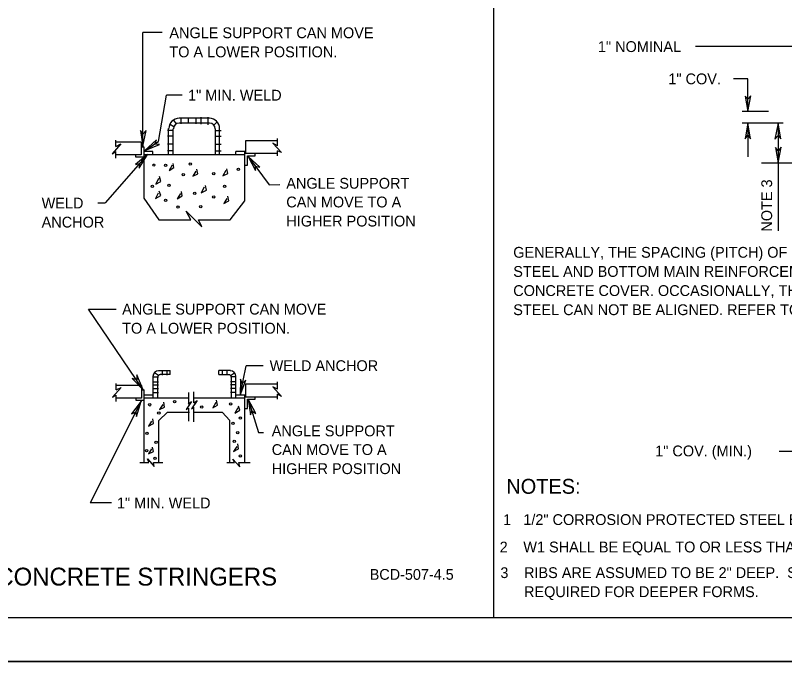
# Model space of a CAD drawing. Extents: x 528.16 to 531.11, y 154.42 to 156.25.
# Drawn here: x 528.916 to 529.644, y 154.42 to 155.031 of the extents above; entities that cross this region are included whole.
import ezdxf

# ---------------------------------------------------------------- set-up
doc = ezdxf.new("R2010")
doc.units = 0
for name, color, linetype in [('Default', 7, 'Continuous'), ('Level 1', 7, 'Continuous'), ('Level 3', 7, 'Continuous'), ('Level 41', 7, 'Continuous'), ('Level 7', 7, 'Continuous'), ('Level 8', 7, 'Continuous')]:
    doc.layers.add(name, color=color, linetype=linetype)

msp = doc.modelspace()

# ---------------------------------------------------------------- linework, layer by layer
at = {"layer": 'Default'}
for p in [(529.03543, 154.66629), (529.00722, 154.57016)]:
    msp.add_line(p, (528.9872, 154.57016), dxfattribs=at)
at = {"layer": 'Level 1'}
for p, q in [((529.36877, 154.46227), (529.36877, 155.41503)), ((529.03707, 154.90776), (529.03707, 155.01504)), ((529.05512, 155.01504), (529.03707, 155.01504)), ((529.05184, 154.91202), (529.05938, 154.95599)), ((529.07415, 154.95599), (529.05938, 154.95599)), ((529.07283, 154.93466), (529.07283, 154.92876)), ((529.08694, 154.93466), (529.08694, 154.92876)), ((529.09186, 154.93499), (529.09186, 154.92843)), ((529.09843, 154.93499), (529.09843, 154.92777)), ((529.06201, 154.92876), (529.06627, 154.92613)), ((529.06562, 154.93269), (529.06857, 154.92876)), ((529.07119, 154.93433), (529.09974, 154.93433)), ((529.07119, 154.92974), (529.09974, 154.92974)), ((529.07972, 154.93433), (529.07972, 154.92908)), ((529.10367, 154.92712), (529.10728, 154.93072)), ((529.06594, 154.92252), (529.06037, 154.92252)), ((529.06135, 154.89956), (529.06135, 154.92449)), ((529.06562, 154.89956), (529.06562, 154.92416)), ((529.10531, 154.92252), (529.11089, 154.92252)), ((529.10564, 154.89956), (529.10564, 154.92416)), ((529.10958, 154.89956), (529.10958, 154.92449)), ((529.01148, 154.90743), (529.01148, 154.91334)), ((529.06594, 154.91695), (529.06037, 154.91695)), ((529.10531, 154.91695), (529.11089, 154.91695)), ((529.13419, 154.91301), (529.16404, 154.91301)), ((529.13419, 154.90087), (529.13419, 154.91301)), ((529.16437, 154.90809), (529.16437, 154.91498)), ((529.03543, 154.91137), (529.01148, 154.91137)), ((529.03543, 154.91137), (529.03543, 154.89956)), ((529.03543, 154.9071), (529.03773, 154.9071)), ((529.03773, 154.9071), (529.03773, 154.85855)), ((529.03871, 154.90349), (529.05184, 154.91202)), ((529.06594, 154.9094), (529.06037, 154.9094)), ((529.10531, 154.9094), (529.11089, 154.9094)), ((529.04134, 154.89988), (529.00131, 154.85395)), ((529.01148, 154.89628), (529.01148, 154.90251)), ((529.03543, 154.89956), (529.01148, 154.89956)), ((529.03018, 154.89726), (529.03018, 154.89956)), ((529.04626, 154.90251), (529.03773, 154.90251)), ((529.13353, 154.89956), (529.03773, 154.89956)), ((529.04626, 154.89956), (529.04626, 154.90251)), ((529.06594, 154.90317), (529.06037, 154.90317)), ((529.10531, 154.90317), (529.11089, 154.90317)), ((529.125, 154.89956), (529.125, 154.90251)), ((529.13353, 154.90251), (529.125, 154.90251)), ((529.13353, 154.85592), (529.13353, 154.90251)), ((529.13353, 154.90087), (529.16404, 154.90087)), ((529.13583, 154.89857), (529.14304, 154.89857)), ((529.13583, 154.88971), (529.13583, 154.89857)), ((529.14304, 154.89857), (529.14304, 154.90087)), ((529.16437, 154.89857), (529.16437, 154.90317)), ((529.03773, 154.89726), (529.03018, 154.89726)), ((529.13648, 154.89792), (529.1565, 154.87101)), ((529.13353, 154.88971), (529.13583, 154.88971)), ((529.1565, 154.87101), (529.16634, 154.87134)), ((529.03773, 154.85855), (529.05217, 154.83788)), ((529.11942, 154.83788), (529.13353, 154.85592)), ((528.99442, 154.85395), (529.00131, 154.85395)), ((529.08235, 154.83788), (529.07776, 154.84608)), ((529.07776, 154.84608), (529.09285, 154.83132)), ((529.05217, 154.83788), (529.08235, 154.83788)), ((529.08957, 154.83788), (529.11942, 154.83788)), ((529.09285, 154.83132), (529.08957, 154.83788)), ((529.0374, 154.67712), (528.98556, 154.75356)), ((528.98556, 154.75356), (529.01181, 154.75356)), ((529.05184, 154.69549), (529.06266, 154.69549)), ((529.05512, 154.69549), (529.05512, 154.6909)), ((529.05971, 154.69516), (529.05971, 154.6909)), ((529.06266, 154.69155), (529.06266, 154.69549)), ((529.11975, 154.69549), (529.10892, 154.69549)), ((529.10892, 154.69155), (529.10892, 154.69549)), ((529.11188, 154.69516), (529.11188, 154.6909)), ((529.11647, 154.69549), (529.11647, 154.6909)), ((529.12894, 154.67219), (529.13451, 154.69975)), ((529.15059, 154.69975), (529.13451, 154.69975)), ((529.04626, 154.68926), (529.05184, 154.68926)), ((529.04659, 154.67088), (529.04659, 154.68991)), ((529.05184, 154.69057), (529.0479, 154.69319)), ((529.05085, 154.68926), (529.05085, 154.66924)), ((529.06266, 154.69155), (529.05348, 154.69155)), ((529.10892, 154.69155), (529.11811, 154.69155)), ((529.11975, 154.69057), (529.12369, 154.69319)), ((529.12533, 154.68926), (529.11975, 154.68926)), ((529.12041, 154.68926), (529.12041, 154.66924)), ((529.125, 154.66924), (529.125, 154.68991)), ((529.01181, 154.67712), (529.01181, 154.68302)), ((529.03576, 154.68105), (529.01181, 154.68105)), ((529.03576, 154.68105), (529.03576, 154.66924)), ((529.04626, 154.68466), (529.05184, 154.68466)), ((529.04626, 154.68171), (529.05184, 154.68171)), ((529.12533, 154.68466), (529.11975, 154.68466)), ((529.12533, 154.68171), (529.11975, 154.68171)), ((529.13419, 154.68269), (529.16404, 154.68269)), ((529.13419, 154.67055), (529.13419, 154.68269)), ((529.16437, 154.67777), (529.16437, 154.68466)), ((529.03576, 154.67712), (529.03806, 154.67712)), ((529.03806, 154.60789), (529.03806, 154.67712)), ((529.04626, 154.67843), (529.05184, 154.67843)), ((529.04626, 154.67449), (529.05184, 154.67449)), ((529.08038, 154.66465), (529.08038, 154.67449)), ((529.0853, 154.66465), (529.0853, 154.67515)), ((529.12533, 154.67843), (529.11975, 154.67843)), ((529.12533, 154.67449), (529.11975, 154.67449)), ((529.16437, 154.66826), (529.16437, 154.67285)), ((529.01181, 154.66596), (529.01181, 154.67219)), ((529.03576, 154.66924), (529.01181, 154.66924)), ((529.03051, 154.66695), (529.03051, 154.66924)), ((529.03806, 154.66695), (529.03051, 154.66695)), ((529.04659, 154.67219), (529.03806, 154.67219)), ((529.08038, 154.66924), (529.03806, 154.66924)), ((529.04659, 154.66924), (529.04659, 154.67219)), ((529.13353, 154.66924), (529.0853, 154.66924)), ((529.13353, 154.67219), (529.125, 154.67219)), ((529.13353, 154.60887), (529.13353, 154.67219)), ((529.13353, 154.67055), (529.16404, 154.67055)), ((529.13583, 154.66826), (529.14304, 154.66826)), ((529.13583, 154.6594), (529.13583, 154.66826)), ((529.13648, 154.66826), (529.14633, 154.63676)), ((529.14304, 154.66826), (529.14304, 154.67055)), ((529.08038, 154.64759), (529.08038, 154.65973)), ((529.0853, 154.64693), (529.0853, 154.66071)), ((529.13353, 154.6594), (529.13583, 154.6594)), ((529.05217, 154.64824), (529.06037, 154.65612)), ((529.06037, 154.65612), (529.08104, 154.65612)), ((529.08563, 154.65612), (529.11188, 154.65612)), ((529.11909, 154.64824), (529.11188, 154.65612)), ((529.05217, 154.60822), (529.05217, 154.64824)), ((529.11909, 154.60822), (529.11909, 154.64824)), ((529.14633, 154.63676), (529.15092, 154.63676)), ((529.03412, 154.60822), (529.04265, 154.60822)), ((529.04692, 154.60822), (529.05577, 154.60822)), ((529.11647, 154.60822), (529.12369, 154.60822)), ((529.12762, 154.60822), (529.13845, 154.60822)), ((528.34318, 154.46161), (531.09318, 154.46161)), ((528.1565, 154.41995), (531.11483, 154.41995))]:
    msp.add_line(p, q, dxfattribs=at)
for points in [[(529.03707, 154.90776), (529.04003, 154.92252), (529.03707, 154.91891), (529.03478, 154.92252)], [(529.03871, 154.90349), (529.05282, 154.90907), (529.04823, 154.9094), (529.04987, 154.91366)], [(529.04134, 154.89988), (529.02986, 154.89037), (529.03379, 154.89135), (529.03346, 154.88676)], [(529.13648, 154.89792), (529.14337, 154.88447), (529.14337, 154.88873), (529.14764, 154.88775)], [(529.0374, 154.67712), (529.03117, 154.69122), (529.03117, 154.68663), (529.0269, 154.68794)], [(529.12894, 154.67219), (529.13419, 154.6863), (529.13091, 154.68302), (529.12927, 154.68729)], [(529.03543, 154.66629), (529.02625, 154.65448), (529.03018, 154.65612), (529.03084, 154.65185)], [(529.13648, 154.66826), (529.13878, 154.65349), (529.14009, 154.6571), (529.1437, 154.65481)]]:
    msp.add_lwpolyline(points, close=True, dxfattribs=at)
for points in [[(529.01148, 154.90743), (529.01608, 154.90973), (529.00787, 154.90054), (529.01148, 154.90251)], [(529.16437, 154.90809), (529.15978, 154.91038), (529.16798, 154.90153), (529.16437, 154.90317)], [(529.06463, 154.88971), (529.06168, 154.88447), (529.06627, 154.88742), (529.06562, 154.89135)], [(529.08694, 154.88414), (529.08432, 154.87922), (529.08891, 154.88151), (529.08793, 154.88578)], [(529.11549, 154.88447), (529.11253, 154.87954), (529.11745, 154.88184), (529.11647, 154.88611)], [(529.05184, 154.87692), (529.04921, 154.87167), (529.05381, 154.87429), (529.05282, 154.87889)], [(529.09482, 154.86872), (529.09219, 154.86347), (529.09711, 154.86609), (529.09613, 154.87036)], [(529.05151, 154.86314), (529.04888, 154.85822), (529.05381, 154.86084), (529.05249, 154.86511)], [(529.07251, 154.86281), (529.06955, 154.85789), (529.07415, 154.86051), (529.07349, 154.86478)], [(529.11647, 154.85822), (529.11352, 154.8533), (529.11811, 154.85592), (529.11745, 154.86019)], [(529.16437, 154.67777), (529.15978, 154.68007), (529.16798, 154.67088), (529.16437, 154.67285)], [(529.01181, 154.67712), (529.0164, 154.67941), (529.0082, 154.67023), (529.01181, 154.67219)], [(529.07972, 154.66399), (529.08301, 154.66596), (529.07776, 154.65842), (529.07972, 154.66006)], [(529.0853, 154.66465), (529.08825, 154.66695), (529.08301, 154.65907), (529.0853, 154.66071)], [(529.10597, 154.66498), (529.10302, 154.66006), (529.10761, 154.66268), (529.10663, 154.66727)], [(529.05577, 154.66334), (529.05282, 154.65842), (529.05741, 154.66071), (529.05676, 154.6653)], [(529.12664, 154.66006), (529.12402, 154.65513), (529.12861, 154.65776), (529.1273, 154.6617)], [(529.04528, 154.64759), (529.04232, 154.64267), (529.04692, 154.64529), (529.04626, 154.64956)], [(529.04528, 154.62134), (529.04232, 154.61642), (529.04692, 154.61872), (529.04593, 154.62298)], [(529.12566, 154.62364), (529.1227, 154.61872), (529.1273, 154.62134), (529.12664, 154.62593)], [(529.04265, 154.60855), (529.04134, 154.61183), (529.04757, 154.60461), (529.04692, 154.60822)], [(529.12369, 154.60822), (529.12205, 154.6115), (529.12861, 154.60428), (529.12762, 154.60822)]]:
    msp.add_lwpolyline(points, dxfattribs=at)
for centre, radius in [((529.08172, 154.89071), 0.00112), ((529.0473, 154.88978), 0.000987), ((529.05847, 154.88947), 0.00112), ((529.12731, 154.88575), 0.00112), ((529.07521, 154.88078), 0.00112), ((529.10404, 154.88171), 0.00112), ((529.04606, 154.86961), 0.00112), ((529.06157, 154.87054), 0.00112), ((529.11428, 154.86961), 0.00112), ((529.08607, 154.86309), 0.00112), ((529.05847, 154.85627), 0.00112), ((529.10404, 154.85968), 0.00112), ((529.07025, 154.85006), 0.00112), ((529.09165, 154.85037), 0.00112), ((529.06698, 154.66598), 0.00112), ((529.0435, 154.66292), 0.00112), ((529.09267, 154.66081), 0.00112), ((529.11985, 154.66377), 0.00112), ((529.05207, 154.65509), 0.00112), ((529.12915, 154.65044), 0.00112), ((529.12207, 154.64536), 0.00112), ((529.04085, 154.63584), 0.00112), ((529.12672, 154.63647), 0.00112), ((529.12344, 154.62833), 0.00112), ((529.04953, 154.62737), 0.00112), ((529.04054, 154.61964), 0.00112), ((529.12915, 154.61456), 0.00112), ((529.04847, 154.61235), 0.00112)]:
    msp.add_circle(centre, radius, dxfattribs=at)
for centre, radius, start, end in [((529.07123, 154.92437), 0.00968, 90, 180), ((529.07121, 154.92404), 0.00538, 90, 180), ((529.09987, 154.92437), 0.00968, 0, 90), ((529.10004, 154.92404), 0.00538, 0, 90), ((529.05193, 154.68983), 0.00538, 90, 180), ((529.11962, 154.68983), 0.00538, 0, 90), ((529.05318, 154.68916), 0.00215, 90, 180), ((529.11836, 154.68916), 0.00215, 0, 90)]:
    msp.add_arc(centre, radius, start, end, dxfattribs=at)
at = {"layer": 'Level 3'}
for p, q in [((529.60892, 154.94029), (529.60892, 154.94029)), ((529.63222, 154.92946), (529.63222, 154.92946)), ((529.63747, 154.92946), (529.63747, 154.92946))]:
    msp.add_line(p, q, dxfattribs=at)
at = {"layer": 'Level 41'}
msp.add_lwpolyline([(528.15617, 156.25295), (531.11483, 156.25295), (531.11483, 154.41995), (528.15617, 154.41995)], close=True, dxfattribs=at)
at = {"layer": 'Level 7'}
for p, q in [((529.68668, 155.00197), (529.55938, 155.00197)), ((529.60892, 154.97146), (529.59547, 154.97146)), ((529.60892, 154.94029), (529.60892, 154.97146)), ((529.62861, 154.94029), (529.60367, 154.94029)), ((529.64239, 154.92946), (529.60367, 154.92946)), ((529.60892, 154.92946), (529.60892, 154.89764)), ((529.63747, 154.92946), (529.63747, 154.89173)), ((529.62172, 154.89173), (529.68602, 154.89173)), ((529.63747, 154.89173), (529.63747, 154.82743)), ((529.63845, 154.61909), (529.6542, 154.61909))]:
    msp.add_line(p, q, dxfattribs=at)
at = {"layer": 'Level 8'}
for points in [[(529.60892, 154.94029), (529.61188, 154.95538), (529.60892, 154.9521), (529.6063, 154.95505)], [(529.60892, 154.92946), (529.6063, 154.9147), (529.60892, 154.91798), (529.61155, 154.9147)], [(529.63747, 154.92946), (529.63451, 154.91437), (529.63747, 154.91765), (529.64009, 154.9147)], [(529.63747, 154.89173), (529.64042, 154.90682), (529.63747, 154.90322), (529.63517, 154.9065)]]:
    msp.add_lwpolyline(points, close=True, dxfattribs=at)

# ---------------------------------------------------------------- texts
at = {"layer": 'Level 1'}
for s, height, p in [('ANGLE SUPPORT CAN MOVE', 0.0102283, (529.06201, 155.00979)), ('TO A LOWER POSITION.', 0.0102283, (529.06201, 154.99175)), ('1" NOMINAL', 0.010228, (529.46719, 154.99672)), ('1" COV.', 0.010228, (529.53379, 154.96621)), ('1" MIN. WELD', 0.0102283, (529.07972, 154.95074)), ('ANGLE SUPPORT', 0.0102283, (529.17257, 154.8674)), ('WELD', 0.010228, (528.94127, 154.8487)), ('CAN MOVE TO A', 0.0102283, (529.17257, 154.84969)), ('ANCHOR', 0.010228, (528.94127, 154.83066)), ('HIGHER POSITION', 0.0102283, (529.17257, 154.83164)), ('GENERALLY, THE SPACING (PITCH) OF RIBS (FLUTES) SHALL MATCH SPACING OF BOTTOM MAIN REINFORCEMENT', 0.0102283, (529.38714, 154.80209)), ('STEEL AND BOTTOM MAIN REINFORCEMENT STEEL SHALL BE PLACED AT THE CENTER OF EACH RIB TO PROVIDE MAXIMUM', 0.01022835, (529.38714, 154.78399)), ('CONCRETE COVER. OCCASIONALLY, THE DECK FORMS MUST BE DROPPED WHEN RIBS AND BOTTOM MAIN REINFORCEMENT ', 0.01022835, (529.38714, 154.76588)), ('ANGLE SUPPORT CAN MOVE', 0.0102283, (529.01739, 154.74831)), ('STEEL CAN NOT BE ALIGNED. REFER TO THE ALTERNATE BELOW FOR MORE DETAILS ON THIS CONDITION.', 0.0102283, (529.38714, 154.74778)), ('TO A LOWER POSITION.', 0.0102283, (529.01739, 154.73027)), ('WELD ANCHOR', 0.0102283, (529.15682, 154.69483)), ('ANGLE SUPPORT', 0.0102283, (529.15879, 154.63315)), ('CAN MOVE TO A', 0.0102283, (529.15879, 154.61544)), ('1" COV. (MIN.)', 0.0102283, (529.52133, 154.61417)), ('HIGHER POSITION', 0.0102283, (529.15879, 154.59739)), ('NOTES:', 0.01411, (529.38058, 154.57874)), ('1" MIN. WELD', 0.0102283, (529.01247, 154.56491)), ('1', 0.01017, (529.37762, 154.54921)), ('1/2" CORROSION PROTECTED STEEL BARS MAY BE USED AS REINFORCEMENT STEEL SUPPORTS.', 0.0102283, (529.39665, 154.54921)), ('2', 0.01017, (529.37434, 154.52329)), ('W1 SHALL BE EQUAL TO OR LESS THAN W2.', 0.0102283, (529.39665, 154.52329)), ('S-I-P FORMS BETWEEN PRECAST CONCRETE STRINGERS', 0.0169331, (528.521, 154.4919)), ('BCD-507-4.5', 0.0101713, (529.25146, 154.49738)), ('3', 0.01017, (529.375, 154.49902)), ('RIBS ARE ASSUMED TO BE 2" DEEP.  SPECIAL DESIGN CONSIDERATIONS ARE', 0.0102283, (529.39731, 154.49902)), ('REQUIRED FOR DEEPER FORMS.', 0.0102283, (529.39731, 154.48097))]:
    msp.add_text(s, height=height, dxfattribs=at).set_placement(p)
msp.add_text('NOTE 3', height=0.010228, rotation=90, dxfattribs=at).set_placement((529.63189, 154.82677))

doc.saveas('drawing.dxf')
